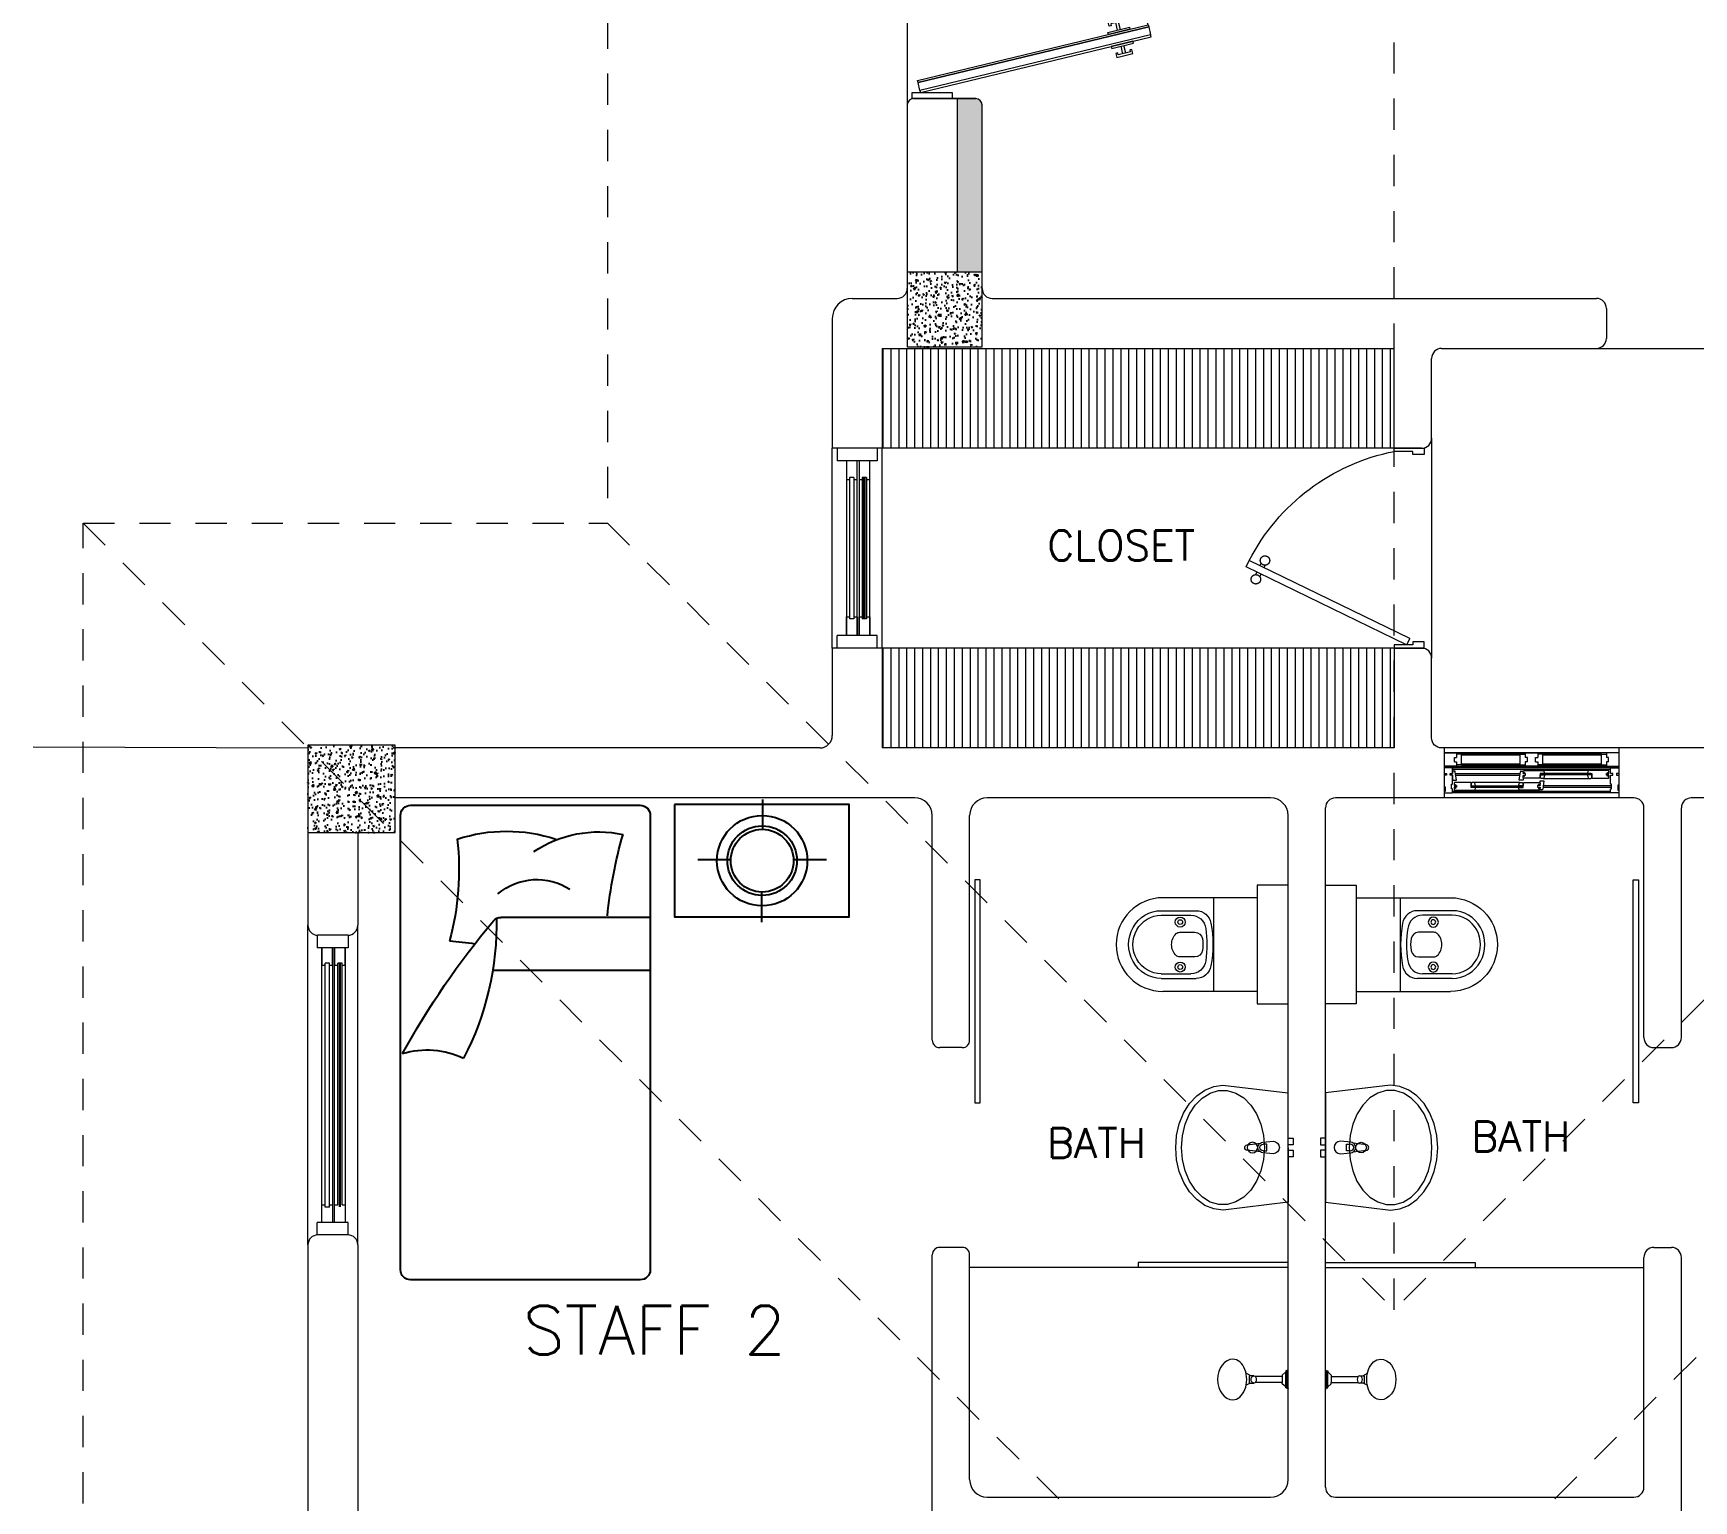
# Model space of a CAD drawing. Header units: metres. Extents: x -232 to 581, y 30 to 789.
# Drawn here: x 89.87 to 96.52, y 453.78 to 459.65 of the extents above; entities that cross this region are included whole.
import ezdxf

# ---------------------------------------------------------------- set-up
doc = ezdxf.new("R2010")
doc.units = ezdxf.units.M
doc.linetypes.add('CONTINU', pattern=[0])
doc.linetypes.add('HIDDEN2', pattern=[0.1875, 0.125, -0.0625])
for name, color, linetype, lineweight in [('A-DOOR', 35, 'Continuous', 5), ('A-WALL', 250, 'Continuous', 20), ('baños', 140, 'Continuous', 0), ('closets', 253, 'Continuous', 0), ('Columnas', 7, 'Continuous', 18), ('cristales', 131, 'Continuous', 0), ('piscina', 131, 'Continuous', 0), ('textos', 7, 'Continuous', 0)]:
    doc.layers.add(name, color=color, linetype=linetype, lineweight=lineweight)
doc.layers.add('HATCH', color=8, linetype='Continuous')
doc.layers.add('MOBILIARIOS', color=252, linetype='Continuous')
doc.layers.add('PISO', color=7, linetype='Continuous', lineweight=5, true_color=0xe6e6e6)
doc.layers.add('Techos 1', color=7, linetype='HIDDEN2', lineweight=9, true_color=0x42391a)
doc.layers.add('RELLENO SECCION', color=8, linetype='Continuous', lineweight=0, transparency=0.4)
doc.styles.get("Standard").update_dxf_attribs({"font": 'arial.ttf'})
pattern_1 = [(50, (109.59505, -7.243447), (0.058299094, -0.005100507), [0.006096, -0.067056]), (355, (109.59505, -7.24345), (-0.011277895, 0.06113819), [0.0048768, -0.053644987]), (100.451445, (109.59991, -7.24387), (0.0470212, 0.05603768), [0.005180803, -0.056988878]), (46.1842, (109.59505, -7.22719), (0.086745293, -0.013453545), [0.009144, -0.100584]), (96.63556, (109.60228, -7.22831), (0.075969323, 0.07917636), [0.00777121, -0.085483395]), (351.18415, (109.59505, -7.22719), (0.07596932, 0.07917636), [0.00731519, -0.080467114]), (21, (109.60318, -7.231255), (0.048516605, -0.032724863), [0.006096, -0.067056]), (326, (109.60318, -7.231255), (0.01977665, 0.05894015), [0.0048768, -0.0536448]), (71.451445, (109.607223, -7.23398), (0.068293254, 0.026215286), [0.005180803, -0.05698878]), (37.5, (109.595052, -7.243447), (0.000988353, 0.0270576124), [0, -0.05299456, 0, -0.0544576, 0, -0.053848]), (7.5, (109.595052, -7.243447), (0.021382292, 0.032057784), [0, -0.03104896, 0, -0.05177536, 0, -0.0205232]), (327.5, (109.576927, -7.243447), (0.0433889905, -0.001833198), [0, -0.02032, 0, -0.0633984, 0, -0.0841248]), (317.5, (109.5688, -7.243447), (0.047401338, 0.008136477), [0, -0.026416, 0, -0.04210304, 0, -0.0597408])]

# ---------------------------------------------------------------- blocks, each defined once
blk = doc.blocks.new('Fenton Bead')
at = {"color": 7}
blk.add_lwpolyline([(2.1, 12.5, -0.341999), (0.2, 11), (0, 10.7), (0, 1), (1, 0), (18, 0), (18, 0.5), (14.7, 12.9, 0.339454), (13.2, 14), (4.1, 14, 0.341999)], format="xyb", close=True, dxfattribs=at)
blk = doc.blocks.new('A$C6ca19f56')
at = {"layer": 'A-DOOR', "color": 7}
for p, q in [((0.7, 0.2), (0, 0.2)), ((0.0325, 0.12), (0, 0.12)), ((0, 0.12), (0, 0.097)), ((0.7, 0.12), (0, 0.12)), ((0, 0.097), (0.01, 0.097)), ((0.01, 0.091), (0, 0.091)), ((0, 0.091), (0, 0.0445)), ((0.01, 0.097), (0.01, 0.091)), ((0.024, 0.091), (0.024, 0.097)), ((0.024, 0.097), (0.034, 0.097)), ((0.034, 0.091), (0.024, 0.091)), ((0.034, 0.097), (0.0305, 0.097)), ((0.0305, 0.097), (0.0305, 0.091)), ((0.0305, 0.091), (0.034, 0.091)), ((0.034, 0.1185), (0.0325, 0.12)), ((0.034, 0.097), (0.034, 0.1185)), ((0.034, 0.1185), (0.034, 0.097)), ((0.0417, 0.1075), (0.034, 0.1075)), ((0.034, 0.0555), (0.034, 0.091)), ((0.034, 0.091), (0.034, 0.0715)), ((0.034, 0.0715), (0.049, 0.0715)), ((0.049, 0.0715), (0.0447, 0.1047)), ((0.301, 0.0715), (0.3053, 0.1047)), ((0.316, 0.0715), (0.301, 0.0715)), ((0.3083, 0.1075), (0.316, 0.1075)), ((0.316, 0.1075), (0.3175, 0.109)), ((0.316, 0.102), (0.316, 0.1075)), ((0.322, 0.102), (0.316, 0.102)), ((0.316, 0.097), (0.316, 0.0993)), ((0.316, 0.0993), (0.322, 0.0993)), ((0.326, 0.097), (0.316, 0.097)), ((0.316, 0.089), (0.316, 0.091)), ((0.316, 0.091), (0.326, 0.091)), ((0.322, 0.089), (0.316, 0.089)), ((0.316, 0.0805), (0.316, 0.0863)), ((0.316, 0.0863), (0.322, 0.0863)), ((0.3175, 0.079), (0.316, 0.0805)), ((0.316, 0.0805), (0.316, 0.0715)), ((0.3175, 0.109), (0.3981, 0.109)), ((0.3825, 0.079), (0.3175, 0.079)), ((0.322, 0.0993), (0.322, 0.102)), ((0.322, 0.0863), (0.322, 0.089)), ((0.326, 0.091), (0.326, 0.097)), ((0.384, 0.0805), (0.3825, 0.079)), ((0.4015, 0.098), (0.384, 0.098)), ((0.384, 0.098), (0.384, 0.0805)), ((0.384, 0.095), (0.389, 0.095)), ((0.384, 0.095), (0.389, 0.095)), ((0.384, 0.0595), (0.384, 0.0685)), ((0.384, 0.0685), (0.399, 0.0685)), ((0.389, 0.097), (0.395, 0.093)), ((0.389, 0.093), (0.395, 0.097)), ((0.399, 0.0685), (0.3947, 0.0353)), ((0.3972, 0.078), (0.5788, 0.078)), ((0.3981, 0.109), (0.4, 0.1075)), ((0.5779, 0.109), (0.3981, 0.109)), ((0.4, 0.1075), (0.402, 0.0995)), ((0.402, 0.0985), (0.4015, 0.098)), ((0.402, 0.0995), (0.402, 0.0985)), ((0.576, 0.1075), (0.574, 0.0995)), ((0.574, 0.0995), (0.574, 0.0985)), ((0.574, 0.0985), (0.5745, 0.098)), ((0.5745, 0.098), (0.592, 0.098)), ((0.5779, 0.109), (0.576, 0.1075)), ((0.6585, 0.109), (0.5779, 0.109)), ((0.587, 0.097), (0.581, 0.093)), ((0.587, 0.093), (0.581, 0.097)), ((0.592, 0.095), (0.587, 0.095)), ((0.592, 0.095), (0.587, 0.095)), ((0.592, 0.098), (0.592, 0.0805)), ((0.592, 0.0805), (0.5935, 0.079)), ((0.5935, 0.079), (0.6585, 0.079)), ((0.65, 0.091), (0.65, 0.097)), ((0.65, 0.097), (0.66, 0.097)), ((0.66, 0.091), (0.65, 0.091)), ((0.654, 0.0993), (0.654, 0.102)), ((0.654, 0.102), (0.66, 0.102)), ((0.66, 0.0993), (0.654, 0.0993)), ((0.654, 0.0863), (0.654, 0.089)), ((0.654, 0.089), (0.66, 0.089)), ((0.66, 0.0863), (0.654, 0.0863)), ((0.66, 0.1075), (0.6585, 0.109)), ((0.6585, 0.079), (0.66, 0.0805)), ((0.66, 0.102), (0.66, 0.1075)), ((0.66, 0.097), (0.66, 0.0993)), ((0.66, 0.089), (0.66, 0.091)), ((0.66, 0.0805), (0.66, 0.0863)), ((0.666, 0.1185), (0.6675, 0.12)), ((0.666, 0.097), (0.666, 0.1185)), ((0.676, 0.097), (0.666, 0.097)), ((0.666, 0.0555), (0.666, 0.091)), ((0.666, 0.091), (0.676, 0.091)), ((0.6675, 0.12), (0.7, 0.12)), ((0.676, 0.091), (0.676, 0.097)), ((0.7, 0.097), (0.69, 0.097)), ((0.69, 0.097), (0.69, 0.091)), ((0.69, 0.091), (0.7, 0.091)), ((0.7, 0.12), (0.7, 0.097)), ((0.7, 0.091), (0.7, 0.0505)), ((0, 0.0445), (0.004, 0.0445)), ((0.004, 0.0255), (0, 0.0255)), ((0, 0.0255), (0, 0.0215)), ((0, 0.0215), (0.0015, 0.02)), ((0.7, 0), (0, 0)), ((0.0015, 0.02), (0.0325, 0.02)), ((0.004, 0.0445), (0.004, 0.0255)), ((0.03, 0.0365), (0.03, 0.0555)), ((0.03, 0.0555), (0.034, 0.0555)), ((0.034, 0.0365), (0.03, 0.0365)), ((0.0325, 0.02), (0.034, 0.0215)), ((0.6675, 0.02), (0.0325, 0.02)), ((0.034, 0.0215), (0.034, 0.0365)), ((0.0415, 0.061), (0.04, 0.0595)), ((0.04, 0.0595), (0.04, 0.0537)), ((0.04, 0.0537), (0.046, 0.0537)), ((0.046, 0.051), (0.04, 0.051)), ((0.04, 0.051), (0.04, 0.049)), ((0.04, 0.049), (0.05, 0.049)), ((0.05, 0.043), (0.04, 0.043)), ((0.04, 0.043), (0.04, 0.0407)), ((0.04, 0.0407), (0.046, 0.0407)), ((0.046, 0.038), (0.04, 0.038)), ((0.04, 0.038), (0.04, 0.0325)), ((0.04, 0.0325), (0.0415, 0.031)), ((0.1065, 0.061), (0.0415, 0.061)), ((0.0415, 0.031), (0.1221, 0.031)), ((0.046, 0.0537), (0.046, 0.051)), ((0.046, 0.0407), (0.046, 0.038)), ((0.05, 0.049), (0.05, 0.043)), ((0.108, 0.0595), (0.1065, 0.061)), ((0.108, 0.042), (0.108, 0.0595)), ((0.108, 0.045), (0.113, 0.045)), ((0.108, 0.045), (0.113, 0.045)), ((0.1255, 0.042), (0.108, 0.042)), ((0.113, 0.043), (0.119, 0.047)), ((0.113, 0.047), (0.119, 0.043)), ((0.3028, 0.062), (0.1212, 0.062)), ((0.1221, 0.031), (0.124, 0.0325)), ((0.1221, 0.031), (0.3019, 0.031)), ((0.124, 0.0325), (0.126, 0.0405)), ((0.126, 0.0415), (0.1255, 0.042)), ((0.126, 0.0405), (0.126, 0.0415)), ((0.298, 0.0415), (0.2985, 0.042)), ((0.298, 0.0405), (0.298, 0.0415)), ((0.3, 0.0325), (0.298, 0.0405)), ((0.2985, 0.042), (0.316, 0.042)), ((0.3019, 0.031), (0.3, 0.0325)), ((0.3825, 0.031), (0.3019, 0.031)), ((0.311, 0.043), (0.305, 0.047)), ((0.311, 0.047), (0.305, 0.043)), ((0.316, 0.045), (0.311, 0.045)), ((0.316, 0.045), (0.311, 0.045)), ((0.316, 0.0595), (0.3175, 0.061)), ((0.316, 0.042), (0.316, 0.0595)), ((0.3175, 0.061), (0.3825, 0.061)), ((0.384, 0.049), (0.374, 0.049)), ((0.374, 0.049), (0.374, 0.043)), ((0.374, 0.043), (0.384, 0.043)), ((0.384, 0.0537), (0.378, 0.0537)), ((0.378, 0.0537), (0.378, 0.051)), ((0.378, 0.051), (0.384, 0.051)), ((0.384, 0.0407), (0.378, 0.0407)), ((0.378, 0.0407), (0.378, 0.038)), ((0.378, 0.038), (0.384, 0.038)), ((0.3825, 0.061), (0.384, 0.0595)), ((0.384, 0.0325), (0.3825, 0.031)), ((0.384, 0.0595), (0.384, 0.0537)), ((0.384, 0.051), (0.384, 0.049)), ((0.384, 0.043), (0.384, 0.0407)), ((0.384, 0.038), (0.384, 0.0325)), ((0.3917, 0.0325), (0.384, 0.0325)), ((0.67, 0.0555), (0.666, 0.0555)), ((0.666, 0.0215), (0.666, 0.0365)), ((0.666, 0.0365), (0.67, 0.0365)), ((0.6675, 0.02), (0.666, 0.0215)), ((0.6985, 0.02), (0.6675, 0.02)), ((0.67, 0.0365), (0.67, 0.0555)), ((0.7, 0.0505), (0.696, 0.0505)), ((0.696, 0.0505), (0.696, 0.0315)), ((0.696, 0.0315), (0.7, 0.0315)), ((0.7, 0.0215), (0.6985, 0.02)), ((0.7, 0.0315), (0.7, 0.0215))]:
    blk.add_line(p, q, dxfattribs=at)
at = {"layer": 'A-DOOR', "extrusion": (0, 0, -1)}
for p, q in [((0.7, 0.18), (0, 0.18)), ((0.0413, 0.1622), (0.05, 0.1622)), ((0.0413, 0.1448), (0.0413, 0.1622)), ((0.0413, 0.1448), (0.05, 0.1448)), ((0.3337, 0.1622), (0.325, 0.1622)), ((0.3337, 0.1448), (0.325, 0.1448)), ((0.3337, 0.1448), (0.3337, 0.1622)), ((0.3663, 0.1622), (0.375, 0.1622)), ((0.3663, 0.1448), (0.3663, 0.1622)), ((0.3663, 0.1448), (0.375, 0.1448)), ((0.6587, 0.1622), (0.65, 0.1622)), ((0.6587, 0.1448), (0.65, 0.1448)), ((0.6587, 0.1448), (0.6587, 0.1622)), ((0, 0.127), (0.7, 0.127))]:
    blk.add_line(p, q, dxfattribs=at)
at = {"layer": 'A-DOOR'}
for p, q in [((0.07, 0.175), (0.05, 0.175)), ((0.07, 0.132), (0.07, 0.175)), ((0.305, 0.1711), (0.07, 0.1711)), ((0.07, 0.1359), (0.07, 0.1711)), ((0.07, 0.1359), (0.305, 0.1359)), ((0.305, 0.132), (0.305, 0.175)), ((0.305, 0.175), (0.325, 0.175)), ((0.305, 0.1359), (0.305, 0.1711)), ((0.395, 0.175), (0.375, 0.175)), ((0.395, 0.132), (0.395, 0.175)), ((0.63, 0.1711), (0.395, 0.1711)), ((0.395, 0.1359), (0.395, 0.1711)), ((0.395, 0.1359), (0.63, 0.1359)), ((0.63, 0.132), (0.63, 0.175)), ((0.63, 0.175), (0.65, 0.175)), ((0.63, 0.1359), (0.63, 0.1711)), ((0.07, 0.132), (0.05, 0.132)), ((0.305, 0.132), (0.325, 0.132)), ((0.395, 0.132), (0.375, 0.132)), ((0.63, 0.132), (0.65, 0.132))]:
    blk.add_line(p, q, dxfattribs=at)
at = {"layer": 'A-DOOR', "color": 9, "true_color": 0xc7c8ca}
for p, q in [((0.325, 0.175), (0.07, 0.175)), ((0.63, 0.175), (0.375, 0.175)), ((0.07, 0.132), (0.325, 0.132)), ((0.375, 0.132), (0.63, 0.132))]:
    blk.add_line(p, q, dxfattribs=at)
at = {"layer": 'A-DOOR', "color": 8}
for p, q in [((0.666, 0.114), (0.034, 0.114)), ((0.0457, 0.097), (0.3043, 0.097)), ((0.0465, 0.091), (0.3035, 0.091)), ((0.666, 0.026), (0.034, 0.026)), ((0.3957, 0.043), (0.67, 0.043)), ((0.3965, 0.049), (0.67, 0.049))]:
    blk.add_line(p, q, dxfattribs=at)
at = {"layer": 'A-DOOR', "extrusion": (0, 0, -1)}
for points in [[(0, 0.18), (-0.05, 0.18), (-0.05, 0.1622)], [(-0.05, 0.1448), (-0.05, 0.127), (0, 0.127)], [(-0.325, 0.18), (-0.375, 0.18), (-0.375, 0.1622)], [(-0.375, 0.18), (-0.325, 0.18), (-0.325, 0.1622)], [(-0.375, 0.1448), (-0.375, 0.127), (-0.325, 0.127)], [(-0.325, 0.1448), (-0.325, 0.127), (-0.375, 0.127)], [(-0.7, 0.18), (-0.65, 0.18), (-0.65, 0.1622)], [(-0.65, 0.1448), (-0.65, 0.127), (-0.7, 0.127)]]:
    blk.add_lwpolyline(points, dxfattribs=at)
at = {"layer": 'A-DOOR', "color": 7}
for points in [[(0.384, 0.095), (0.389, 0.095), (0.389, 0.095), (0.384, 0.095)], [(0.587, 0.093), (0.389, 0.093), (0.389, 0.097), (0.587, 0.097)], [(0.587, 0.097), (0.389, 0.097), (0.389, 0.093), (0.587, 0.093)], [(0.389, 0.097), (0.395, 0.097), (0.395, 0.093), (0.389, 0.093)], [(0.4015, 0.098), (0.3895, 0.098), (0.3895, 0.097), (0.4015, 0.097)], [(0.4015, 0.093), (0.3895, 0.093), (0.3895, 0.092), (0.4015, 0.092)], [(0.395, 0.097), (0.4, 0.097), (0.4, 0.093), (0.395, 0.093)], [(0.5745, 0.098), (0.5865, 0.098), (0.5865, 0.097), (0.5745, 0.097)], [(0.5745, 0.093), (0.5865, 0.093), (0.5865, 0.092), (0.5745, 0.092)], [(0.581, 0.097), (0.576, 0.097), (0.576, 0.093), (0.581, 0.093)], [(0.587, 0.097), (0.581, 0.097), (0.581, 0.093), (0.587, 0.093)], [(0.592, 0.095), (0.587, 0.095), (0.587, 0.095), (0.592, 0.095)], [(0.108, 0.045), (0.113, 0.045), (0.113, 0.045), (0.108, 0.045)], [(0.113, 0.043), (0.119, 0.043), (0.119, 0.047), (0.113, 0.047)], [(0.113, 0.047), (0.311, 0.047), (0.311, 0.043), (0.113, 0.043)], [(0.113, 0.043), (0.311, 0.043), (0.311, 0.047), (0.113, 0.047)], [(0.1255, 0.047), (0.1135, 0.047), (0.1135, 0.048), (0.1255, 0.048)], [(0.1255, 0.042), (0.1135, 0.042), (0.1135, 0.043), (0.1255, 0.043)], [(0.119, 0.043), (0.124, 0.043), (0.124, 0.047), (0.119, 0.047)], [(0.2985, 0.047), (0.3105, 0.047), (0.3105, 0.048), (0.2985, 0.048)], [(0.2985, 0.042), (0.3105, 0.042), (0.3105, 0.043), (0.2985, 0.043)], [(0.305, 0.043), (0.3, 0.043), (0.3, 0.047), (0.305, 0.047)], [(0.311, 0.043), (0.305, 0.043), (0.305, 0.047), (0.311, 0.047)], [(0.316, 0.045), (0.311, 0.045), (0.311, 0.045), (0.316, 0.045)]]:
    blk.add_lwpolyline(points, close=True, dxfattribs=at)
for centre, start, end in [((0.0417, 0.1045), 4.28912, 90.00148), ((0.3083, 0.1045), 89.99852, 175.71088), ((0.3917, 0.0355), 269.99852, 355.71088)]:
    blk.add_arc(centre, 0.003, start, end, dxfattribs=at)
at = {"layer": 'cristales', "const_width": 0.004}
for points in [[(0.576, 0.095), (0.4, 0.095)], [(0.124, 0.045), (0.3, 0.045)]]:
    blk.add_lwpolyline(points, dxfattribs=at)
at = {"layer": 'A-DOOR', "color": 7, "yscale": 0.001000000023175567, "zscale": 0.001000000023175567, "rotation": 180}
for p, xscale in [((0.384, 0.092), -0.001000000023175567), ((0.592, 0.092), 0.001000000023175567)]:
    blk.add_blockref('Fenton Bead', p, dxfattribs=dict(at, xscale=xscale))
at = {"layer": 'A-DOOR', "color": 7, "yscale": 0.001000000023175567, "zscale": 0.001000000023175567}
for p, xscale in [((0.108, 0.048), 0.001000000023175567), ((0.316, 0.048), -0.001000000023175567)]:
    blk.add_blockref('Fenton Bead', p, dxfattribs=dict(at, xscale=xscale))
blk = doc.blocks.new('A$C95be60c7')
at = {"layer": 'A-DOOR'}
for p, q in [((0.4752, 0.7426), (0.4497, 0.7302)), ((0.7875, 0.1), (0.4752, 0.7426)), ((0.762, 0.0876), (0.4497, 0.7302)), ((0.4703, 0.6879), (0.4601, 0.6829)), ((0.4785, 0.671), (0.4683, 0.666)), ((0.4958, 0.7003), (0.506, 0.7052)), ((0.504, 0.6833), (0.5143, 0.6883)), ((0.762, 0.0876), (0.7875, 0.1))]:
    blk.add_line(p, q, dxfattribs=at)
for points in [[(0, 0.03), (0.025, 0.03), (0.025, 0.075), (0.0125, 0.075), (0.0125, 0.15), (0, 0.15), (0, 0.03)], [(0.8, 0.03), (0.775, 0.03), (0.775, 0.075), (0.7875, 0.075), (0.7875, 0.15), (0.8, 0.15), (0.8, 0.03)]]:
    blk.add_lwpolyline(points, dxfattribs=at)
blk.add_arc((0.8309, -0.0119), 0.8343, 117.18736, 168.8099, dxfattribs=at)
for points in [[(0.4307, 0.6673), (0.4307, 0.6724), (0.4358, 0.6811), (0.4445, 0.6861), (0.4546, 0.6861), (0.4633, 0.6811), (0.4684, 0.6724), (0.4683, 0.6623), (0.4633, 0.6535), (0.4546, 0.6485), (0.4445, 0.6485), (0.4357, 0.6536), (0.4307, 0.6623), (0.4307, 0.6673)], [(0.506, 0.7039), (0.506, 0.709), (0.511, 0.7177), (0.5198, 0.7227), (0.5298, 0.7227), (0.5386, 0.7177), (0.5436, 0.7089), (0.5436, 0.6989), (0.5386, 0.6901), (0.5298, 0.6851), (0.5197, 0.6851), (0.511, 0.6901), (0.506, 0.6989), (0.506, 0.7039)]]:
    blk.add_open_spline(points, degree=2, dxfattribs=at)
blk = doc.blocks.new('A$C3415d36c')
at = {"layer": 'A-DOOR'}
for p, q in [((0.8537, 1.8203), (0.8464, 1.7901)), ((0.8652, 1.8175), (0.858, 1.7874)), ((0.8237, 1.6957), (0.831, 1.7258)), ((0.8353, 1.6929), (0.8425, 1.7231)), ((0.8237, 0.3043), (0.831, 0.2742)), ((0.8353, 0.3071), (0.8425, 0.2769)), ((0.8537, 0.1797), (0.8464, 0.2099)), ((0.8652, 0.1825), (0.858, 0.2126))]:
    blk.add_line(p, q, dxfattribs=at)
for points in [[(0.17, 1.975), (0.17, 2), (0.01, 2), (0.01, 1.975)], [(0.9569, 1.7125), (0.0333, 1.9348), (0.0313, 1.9268), (0.955, 1.7045)], [(0.9646, 1.7447), (0.041, 1.967), (0.0333, 1.9348), (0.9569, 1.7125)], [(0.9646, 1.7447), (0.041, 1.967), (0.0429, 1.975), (0.9666, 1.7527)], [(0.8332, 1.8167), (0.8251, 1.8187), (0.829, 1.8347), (0.8938, 1.8191), (0.89, 1.803), (0.8818, 1.805), (0.8838, 1.813), (0.8352, 1.8247)], [(0.8071, 1.7082), (0.799, 1.7101), (0.7951, 1.6941), (0.86, 1.6785), (0.8638, 1.6945), (0.8557, 1.6965), (0.8538, 1.6885), (0.8052, 1.7001)], [(0.9569, 0.2875), (0.0333, 0.0652), (0.0313, 0.0732), (0.955, 0.2955)], [(0.9646, 0.2553), (0.041, 0.033), (0.0333, 0.0652), (0.9569, 0.2875)], [(0.8071, 0.2918), (0.799, 0.2899), (0.7951, 0.3059), (0.86, 0.3215), (0.8638, 0.3055), (0.8557, 0.3035), (0.8538, 0.3115), (0.8052, 0.2999)], [(0.9646, 0.2553), (0.041, 0.033), (0.0429, 0.025), (0.9666, 0.2473)], [(0.8332, 0.1833), (0.8251, 0.1813), (0.829, 0.1653), (0.8938, 0.1809), (0.89, 0.197), (0.8818, 0.195), (0.8838, 0.187), (0.8352, 0.1753)], [(0.17, 0.025), (0.17, 0), (0.01, 0), (0.01, 0.025)]]:
    blk.add_lwpolyline(points, close=True, dxfattribs=at)
for points in [[(0.8955, 1.7783), (0.8935, 1.7703), (0.807, 1.7911), (0.809, 1.7992), (0.8955, 1.7783)], [(0.88, 1.714), (0.8819, 1.7221), (0.7954, 1.7429), (0.7935, 1.7348), (0.88, 1.714)], [(0.88, 0.286), (0.8819, 0.2779), (0.7954, 0.2571), (0.7935, 0.2652), (0.88, 0.286)], [(0.8955, 0.2217), (0.8935, 0.2297), (0.807, 0.2089), (0.809, 0.2008), (0.8955, 0.2217)]]:
    blk.add_lwpolyline(points, dxfattribs=at)
at = {"layer": 'A-DOOR', "linetype": 'HIDDEN2'}
for centre, start, end in [((-0.0044, 2.0014), 274.31685, 342.80201), ((-0.0044, -0.0014), 17.19799, 85.68315)]:
    blk.add_arc(centre, 1.0043, start, end, dxfattribs=at)
blk = doc.blocks.new('A$C013342c3')
at = {"layer": 'baños', "linetype": 'Continuous'}
for p, q in [((0.1327, 0.0959, -0.0887), (0.1145, 0.106, -0.1376)), ((0.1305, 0.0667, -0.0849), (0.1145, 0.0578, -0.1376)), ((0.1447, 0.0959, -0.0497), (0.127, 0.0959, -0.0497)), ((0.127, 0.0959, -0.0497), (0.127, 0.0667, -0.0497)), ((0.127, 0.0667, -0.0497), (0.1446, 0.0667, -0.0497)), ((0.2591, 0.0932, -0.0114), (0.1506, 0.0931, -0.0549)), ((0.2591, 0.0693, -0.0114), (0.1506, 0.0694, -0.0549)), ((0.2592, 0.0984, -1.0732), (0.2591, 0.0932, -0.0114)), ((0.2591, 0.0932, -0.0114), (0.2591, 0.0693, -0.0113)), ((0.2592, 0.0642, -1.0732), (0.2591, 0.0693, -0.0114)), ((0.2731, 0.1112), (0.2592, 0.0984, -1.0732)), ((0.2775, 0.1152), (0.2731, 0.1152)), ((0.2731, 0.1152), (0.2731, 0.1112)), ((0.2731, 0.0513), (0.2731, 0.1112)), ((0.2821, 0.1176), (0.2775, 0.1176)), ((0.2775, 0.1176), (0.2775, 0.1152)), ((0.2775, 0.1152), (0.2775, 0.0473)), ((0.2821, 0.1163), (0.2821, 0.1176)), ((0.2821, 0.0462), (0.2821, 0.1163)), ((0.2731, 0.0513), (0.2592, 0.0642, -1.0732)), ((0.2731, 0.0473), (0.2731, 0.0513)), ((0.2775, 0.0473), (0.2731, 0.0473)), ((0.2775, 0.0449), (0.2775, 0.0473)), ((0.2821, 0.0449), (0.2775, 0.0449)), ((0.2821, 0.0462), (0.2821, 0.0449))]:
    blk.add_line(p, q, dxfattribs=at)
for ratio, start_param, end_param in [(0.757088, 3.141593, 6.283185), (0.681889, 0, 3.141593)]:
    blk.add_ellipse((0.0615, 0.0812, -0.1376), major_axis=(-0.0002, -0.0812), ratio=ratio, start_param=start_param, end_param=end_param, dxfattribs=at)
blk.add_ellipse((0.1447, 0.0813, -0.0497), major_axis=(0, -0.0146), ratio=0.718224, dxfattribs=at)
blk = doc.blocks.new('A$Cbbaa2d29')
at = {"layer": 'baños'}
for p, q in [((0.0499, 0.1234), (0.0499, 0.5009)), ((0.1017, 0.5075), (0.1017, 0.3676)), ((0.1199, 0.5075), (0.1199, 0.3887)), ((0.3549, 0.5075), (0.3549, 0.3887)), ((0.373, 0.5075), (0.373, 0.3676)), ((0.4249, 0.1234), (0.4249, 0.5009)), ((0.1881, 0.3727), (0.1881, 0.434)), ((0.2866, 0.434), (0.2866, 0.3727)), ((0.4249, 0.2984), (0.0499, 0.2984))]:
    blk.add_line(p, q, dxfattribs=at)
blk.add_lwpolyline([(0, 0.1234), (0, 0), (0.4747, 0), (0.4747, 0.1234)], close=True, dxfattribs=at)
for centre, radius in [((0.1474, 0.4318), 0.0201), ((0.1474, 0.4318), 0.00947), ((0.3274, 0.4318), 0.0201), ((0.3274, 0.4318), 0.00947)]:
    blk.add_circle(centre, radius, dxfattribs=at)
blk.add_arc((0.2374, 0.5009), 0.1875, 0, 180, dxfattribs=at)
at = {"layer": 'baños', "extrusion": (0, 0, -1)}
for centre, major_axis, ratio, start_param, end_param in [((0.2374, 0.5075), (-0.1356, 0), 0.964958, 0, 3.141593), ((0.2374, 0.5075), (-0.1175, 0), 0.964958, 0, 3.141593), ((0.2374, 0.407), (0.0601, 0), 0.98668, 3.898776, 5.526002), ((0.2084, 0.434), (-0.0203, 0), 0.98668, 0, 0.757183), ((0.2663, 0.434), (0.0203, 0), 0.98668, -0.757183, 0), ((0.1639, 0.3676), (0.0622, 0), 0.964958, 1.761771, 3.141593), ((0.182, 0.3887), (0.0622, 0), 0.964958, 1.721071, 3.141593), ((0.2185, 0.3727), (0.0304, 0), 0.98668, 1.75053, 3.141593), ((0.2374, 0.4749), (0.1357, 0), 0.98668, 1.391062, 1.75053), ((0.2562, 0.3727), (0.0304, 0), 0.98668, 0, 1.391062), ((0.2927, 0.3887), (-0.0622, 0), 0.964958, 3.141593, 4.562115), ((0.3108, 0.3676), (0.0622, 0), 0.964958, 0, 1.379822), ((0.2374, 0.7342), (0.4491, 0), 0.964958, 1.379822, 1.761771), ((0.2374, 0.7413), (-0.4317, 0), 0.964958, 4.562115, 4.862663)]:
    blk.add_ellipse(centre, major_axis=major_axis, ratio=ratio, start_param=start_param, end_param=end_param, dxfattribs=at)
blk = doc.blocks.new('Basin 22')
at = {"layer": 'baños'}
for p, q in [((-218.5, 0), (-250.6, -260.4)), ((218.5, 0), (-218.5, 0)), ((-10.5, 20), (-37.5, 20)), ((-37.5, 20), (-37.5, 0)), ((-37.5, 0), (-10.5, 0)), ((-10.5, 0), (-10.5, 20)), ((37.5, 20), (10.5, 20)), ((10.5, 20), (10.5, 0)), ((10.5, 0), (37.5, 0)), ((37.5, 0), (37.5, 20)), ((250, -260.4), (218.5, 0)), ((-218.4, -0.4), (-218.5, -0.4)), ((-218.4, -0.4), (-218.5, -0.4)), ((-25, -59.4), (-21, -101.4)), ((21, -101.4), (25, -59.4)), ((218.5, -0.4), (218.4, -0.4)), ((218.5, -0.4), (218.4, -0.4)), ((-134.7, -126.2), (-170.3, -149.4)), ((-93.2, -108.9), (-134.7, -126.2)), ((-47.6, -98.2), (-93.2, -108.9)), ((0, -94.6), (-47.6, -98.2)), ((-17.7, -110.9), (-11.1, -163.8)), ((-13.6, -99.2), (-13.6, -84.3)), ((-13.6, -84.3), (13.6, -84.3)), ((47.6, -98.2), (0, -94.6)), ((11.1, -163.8), (17.7, -110.9)), ((13.6, -84.3), (13.6, -99.2)), ((93.2, -108.9), (47.6, -98.2)), ((134.7, -126.2), (93.2, -108.9)), ((170.3, -149.4), (134.7, -126.2)), ((-198.5, -177.5), (-218, -209.2)), ((-170.3, -149.4), (-198.5, -177.5)), ((198.5, -177.5), (170.3, -149.4)), ((218, -209.2), (198.5, -177.5)), ((-250.6, -260.4), (-245.8, -297.4)), ((-218, -209.2), (-227.9, -243.1)), ((-227.9, -243.1), (-227.9, -277.8)), ((227.9, -243.1), (218, -209.2)), ((227.9, -277.8), (227.9, -243.1)), ((244.6, -297.4), (249.4, -260.4)), ((-245.8, -297.4), (-231.6, -333)), ((-227.9, -277.8), (-218, -311.7)), ((-218, -311.7), (-198.5, -343.4)), ((198.5, -343.4), (218, -311.7)), ((218, -311.7), (227.9, -277.8)), ((230.4, -333), (244.6, -297.4)), ((-231.6, -333), (-208.5, -365.7)), ((-208.5, -365.7), (-177.4, -394.5)), ((-198.5, -343.4), (-170.3, -371.4)), ((-177.4, -394.5), (-139.5, -418.1)), ((-170.3, -371.4), (-134.7, -394.6)), ((-134.7, -394.6), (-93.2, -412)), ((93.2, -412), (134.7, -394.6)), ((134.7, -394.6), (170.3, -371.4)), ((138.3, -418.1), (176.2, -394.5)), ((170.3, -371.4), (198.5, -343.4)), ((176.2, -394.5), (207.3, -365.7)), ((207.3, -365.7), (230.4, -333)), ((-139.5, -418.1), (-96.3, -435.6)), ((-96.3, -435.6), (-49.4, -446.4)), ((-93.2, -412), (-47.6, -422.7)), ((-49.4, -446.4), (-0.6, -450)), ((-47.6, -422.7), (0, -426.3)), ((-0.6, -450), (48.2, -446.4)), ((0, -426.3), (47.6, -422.7)), ((47.6, -422.7), (93.2, -412)), ((48.2, -446.4), (95.1, -435.6)), ((95.1, -435.6), (138.3, -418.1))]:
    blk.add_line(p, q, dxfattribs=at)
blk.add_circle((0, -142.6), 21, dxfattribs=at)
for centre, radius, start, end in [((0, -59.4), 25, 0, 180), ((0, -99.5), 21.1, 185.16961, 212.77103), ((0, -99.5), 21.1, 212.77103, 327.22897), ((0, -99.2), 13.6, 180, 0), ((0, -99.5), 21.1, 327.22897, 354.83039), ((0, -162.4), 11.2, 187.13892, 352.86108)]:
    blk.add_arc(centre, radius, start, end, dxfattribs=at)
blk = doc.blocks.new('SBED BL22')
at = {"layer": 'MOBILIARIOS'}
for p, q in [((0.0024, -0.4088), (0.5977, -0.4088)), ((0.0024, -0.622), (0.6287, -0.622))]:
    blk.add_line(p, q, dxfattribs=at)
blk.add_lwpolyline([(1, -1.82), (1, 0, 0.414214), (0.96, 0.04), (0.04, 0.04, 0.414214), (0, 0), (0, -1.82, 0.414214), (0.04, -1.86), (0.96, -1.86, 0.414214)], format="xyb", close=True, dxfattribs=at)
for centre, radius, start, end in [((0.206, -0.5325), 0.4662, 56.11499, 102.01884), ((0.5755, -0.6929), 0.6292, 71.72793, 108.27207), ((-1.5957, -0.5731), 1.7755, 5.51124, 16.23934), ((1.8554, -0.2171), 1.0894, 173.5834, 195.20556), ((0.4533, -0.4985), 0.2414, 49.53815, 122.99188), ((0.5977, -0.4488), 0.04, 40.11704, 90), ((1.7867, -0.4334), 1.1707, 178.79663, 207.44699), ((-1.8433, -2.5056), 3.232, 28.68535, 40.11704), ((1.0264, -3.0153), 2.5222, 95.0578, 97.38857), ((0.8936, -1.272), 0.3327, 72.79903, 116.00684)]:
    blk.add_arc(centre, radius, start, end, dxfattribs=at)
blk = doc.blocks.new('20.03.2026 LN 09 PRIMER NIVEL ARQ')
at = {"layer": 'closets', "transparency": 33554687}
h = blk.add_hatch(dxfattribs=at)
h.set_pattern_fill('LINE', color=1, scale=0.01, angle=90)
h.set_pattern_definition([(90, (-118.43962, 130.966062), (-0.03175, 2e-18), [])])
h.paths.add_polyline_path([(-10.536, -54.4932), (-8.4865, -54.4932), (-8.4865, -54.8932), (-10.536, -54.8932)])
h = blk.add_hatch(dxfattribs=at)
h.set_pattern_fill('LINE', color=1, scale=0.01, angle=90)
h.set_pattern_definition([(90, (-118.43962, 129.7661), (-0.03175, 2e-18), [])])
h.paths.add_polyline_path([(-10.5365, -55.6932), (-8.486, -55.6932), (-8.486, -56.0932), (-10.5365, -56.0932)])
at = {"layer": 'HATCH'}
h = blk.add_hatch(dxfattribs=at)
h.set_pattern_fill('AR-CONC', color=1, scale=0.00032)
h.set_pattern_definition(pattern_1)
h.paths.add_polyline_path([(-10.436, -54.4877), (-10.136, -54.4877), (-10.136, -54.1877), (-10.436, -54.1877)])
h = blk.add_hatch(dxfattribs=at)
h.set_pattern_fill('AR-CONC', color=1, scale=0.00032)
h.set_pattern_definition(pattern_1)
h.paths.add_polyline_path([(-12.8367, -56.4322), (-12.4867, -56.4322), (-12.4867, -56.0822), (-12.8367, -56.0822)])
at = {"layer": 'RELLENO SECCION'}
h = blk.add_hatch(color=1, dxfattribs=at)
h.dxf.hatch_style = 1
edge = h.paths.add_edge_path()
edge.add_line((-10.136, -54.1877), (-10.236, -54.1877))
edge.add_line((-10.236, -54.1877), (-10.236, -53.4932))
edge.add_line((-10.236, -53.4932), (-10.161, -53.4932))
edge.add_arc((-10.161, -53.5182), 0.025, 0, 90, ccw=False)
edge.add_line((-10.136, -53.5182), (-10.136, -54.1587))
edge.add_line((-10.136, -54.1587), (-10.136, -54.1831))
edge.add_line((-10.136, -54.1831), (-10.136, -54.1877))
at = {"layer": 'A-DOOR', "color": 1}
for p, q in [((-10.736, -55.6932), (-10.736, -54.8932)), ((-10.716, -54.8932), (-10.716, -54.9432)), ((-10.556, -54.8932), (-10.556, -54.9432)), ((-10.536, -55.6932), (-10.536, -54.8932)), ((-10.556, -54.9432), (-10.716, -54.9432)), ((-10.6796, -54.9432), (-10.6796, -55.6432)), ((-10.6366, -55.6432), (-10.6366, -54.9432)), ((-10.629, -54.9432), (-10.629, -55.6432)), ((-10.586, -55.6432), (-10.586, -54.9432)), ((-10.6668, -55.01), (-10.6668, -55.5764)), ((-10.6494, -55.01), (-10.6668, -55.01)), ((-10.6494, -55.01), (-10.6494, -55.5764)), ((-10.6162, -55.01), (-10.6162, -55.5764)), ((-10.5988, -55.01), (-10.6162, -55.01)), ((-10.5988, -55.01), (-10.5988, -55.5764)), ((-10.6494, -55.5764), (-10.6668, -55.5764)), ((-10.5988, -55.5764), (-10.6162, -55.5764)), ((-10.556, -55.6432), (-10.716, -55.6432)), ((-10.716, -55.6932), (-10.716, -55.6432)), ((-10.556, -55.6932), (-10.556, -55.6432)), ((-12.7985, -56.8432), (-12.7985, -56.8932)), ((-12.6745, -56.8432), (-12.6745, -56.8932)), ((-12.6745, -56.8932), (-12.7985, -56.8932)), ((-12.7801, -57.9932), (-12.7801, -56.8932)), ((-12.7371, -56.8932), (-12.7371, -57.9932)), ((-12.7295, -57.9932), (-12.7295, -56.8932)), ((-12.6865, -56.8932), (-12.6865, -57.9932)), ((-12.7673, -57.9319), (-12.7673, -56.9545)), ((-12.7499, -56.9545), (-12.7673, -56.9545)), ((-12.7499, -57.9319), (-12.7499, -56.9545)), ((-12.7167, -57.9232), (-12.7167, -56.9545)), ((-12.6993, -56.9545), (-12.7167, -56.9545)), ((-12.6993, -57.9232), (-12.6993, -56.9545)), ((-12.7499, -57.9319), (-12.7673, -57.9319)), ((-12.6745, -57.9932), (-12.7985, -57.9932)), ((-12.7985, -58.0432), (-12.7985, -57.9932)), ((-12.6745, -58.0432), (-12.6745, -57.9932))]:
    blk.add_line(p, q, dxfattribs=at)
for points in [[(-10.6494, -55.0184), (-10.6366, -55.0184), (-10.6366, -54.9432), (-10.6796, -54.9432), (-10.6796, -55.0184), (-10.6668, -55.0184)], [(-10.5988, -55.0184), (-10.586, -55.0184), (-10.586, -54.9432), (-10.629, -54.9432), (-10.629, -55.0184), (-10.6162, -55.0184)], [(-10.6494, -55.5677), (-10.6366, -55.5677), (-10.6366, -55.6432), (-10.6796, -55.6432), (-10.6796, -55.5677), (-10.6668, -55.5677)], [(-10.5988, -55.5677), (-10.586, -55.5677), (-10.586, -55.6432), (-10.629, -55.6432), (-10.629, -55.5677), (-10.6162, -55.5677)], [(-12.7499, -56.9632), (-12.7371, -56.9632), (-12.7371, -56.8932), (-12.7801, -56.8932), (-12.7801, -56.9632), (-12.7673, -56.9632)], [(-12.6993, -56.9632), (-12.6865, -56.9632), (-12.6865, -56.8932), (-12.7295, -56.8932), (-12.7295, -56.9632), (-12.7167, -56.9632)], [(-12.7499, -57.9232), (-12.7371, -57.9232), (-12.7371, -57.9932), (-12.7801, -57.9932), (-12.7801, -57.9232), (-12.7673, -57.9232)], [(-12.6993, -57.9232), (-12.6865, -57.9232), (-12.6865, -57.9932), (-12.7295, -57.9932), (-12.7295, -57.9232), (-12.7167, -57.9232)]]:
    blk.add_lwpolyline(points, dxfattribs=at)
for points in [[(-10.1435, -56.6217), (-10.1652, -56.6217), (-10.1652, -57.5137), (-10.1435, -57.5137)], [(-7.5294, -56.6217), (-7.5077, -56.6217), (-7.5077, -57.5137), (-7.5294, -57.5137)]]:
    blk.add_lwpolyline(points, close=True, dxfattribs=at)
at = {"layer": 'A-WALL', "color": 1}
for p, q in [((-10.436, -53.5182), (-10.436, -54.2532)), ((-10.411, -53.4932), (-10.161, -53.4932)), ((-10.236, -53.4932), (-10.236, -54.1877)), ((-10.136, -54.1987), (-10.136, -53.5182)), ((-10.656, -54.2932), (-10.476, -54.2932)), ((-10.096, -54.2932), (-7.676, -54.2932)), ((-10.736, -54.3732), (-10.736, -54.8932)), ((-7.636, -54.3332), (-7.636, -54.4532)), ((-10.536, -54.4932), (-8.486, -54.4932)), ((-10.536, -54.4932), (-10.536, -54.8932)), ((-8.486, -54.8932), (-8.486, -54.4932)), ((-8.296, -54.4932), (-7.676, -54.4932)), ((-8.336, -54.8532), (-8.336, -54.5332)), ((-10.536, -54.8932), (-10.736, -54.8932)), ((-8.376, -54.8932), (-8.486, -54.8932)), ((-10.736, -55.6932), (-10.736, -56.0432)), ((-10.536, -55.6932), (-10.736, -55.6932)), ((-10.536, -55.6932), (-10.536, -56.0932)), ((-10.786, -56.0932), (-12.4867, -56.0932)), ((-8.286, -56.0932), (-8.286, -56.2932)), ((-7.586, -56.0932), (-7.586, -56.2932)), ((-10.406, -56.2932), (-12.4867, -56.2932)), ((-8.981, -56.2932), (-10.116, -56.2932)), ((-8.286, -56.2932), (-8.721, -56.2932)), ((-7.526, -56.2932), (-7.586, -56.2932)), ((-7.086, -56.2932), (-7.296, -56.2932)), ((-10.336, -57.2632), (-10.336, -56.3632)), ((-10.186, -57.2632), (-10.186, -56.3632)), ((-8.911, -59.0232), (-8.911, -56.3632)), ((-8.761, -59.0532), (-8.761, -56.3332)), ((-7.486, -57.2532), (-7.486, -56.3332)), ((-7.336, -57.2532), (-7.336, -56.3332)), ((-12.836, -56.4322), (-12.836, -56.8032)), ((-12.636, -56.4322), (-12.636, -56.8032)), ((-12.836, -58.0825), (-12.836, -56.8032)), ((-12.676, -56.8432), (-12.796, -56.8432)), ((-12.636, -58.0825), (-12.636, -56.8032)), ((-10.216, -57.2932), (-10.306, -57.2932)), ((-7.446, -57.2932), (-7.376, -57.2932)), ((-12.676, -58.0432), (-12.796, -58.0432)), ((-12.836, -58.0825), (-12.836, -60.5032)), ((-12.636, -58.0825), (-12.636, -59.7432)), ((-10.216, -58.0932), (-10.306, -58.0932)), ((-7.446, -58.0932), (-7.376, -58.0932)), ((-10.336, -59.7032), (-10.336, -58.1232)), ((-10.186, -59.0232), (-10.186, -58.1232)), ((-7.486, -59.0532), (-7.486, -58.1332)), ((-7.336, -59.7032), (-7.336, -58.1332)), ((-10.116, -59.0932), (-8.981, -59.0932)), ((-8.721, -59.0932), (-7.526, -59.0932))]:
    blk.add_line(p, q, dxfattribs=at)
at = {"layer": 'A-WALL', "color": 1, "transparency": 33554684}
blk.add_line((-10.161, -53.4932), (-10.411, -53.4932), dxfattribs=at)
at = {"layer": 'A-WALL', "color": 1}
blk.add_lwpolyline([(-7.936, -56.0932), (-8.296, -56.0932, -0.414214), (-8.336, -56.0532), (-8.336, -55.7332, 0.414214), (-8.376, -55.6932), (-8.486, -55.6932), (-8.486, -56.0932), (-10.536, -56.0932)], format="xyb", dxfattribs=at)
blk.add_lwpolyline([(-7.036, -56.0932), (-7.586, -56.0932)], dxfattribs=at)
for centre, radius, start, end in [((-10.411, -53.5182), 0.025, 90, 180), ((-10.476, -54.2532), 0.04, 270, 360), ((-10.096, -54.2532), 0.04, 180, 270), ((-10.656, -54.3732), 0.08, 90, 180), ((-7.676, -54.3332), 0.04, 0, 90), ((-7.676, -54.4532), 0.04, 270, 0), ((-8.296, -54.5332), 0.04, 90, 180), ((-8.376, -54.8532), 0.04, 270, 360), ((-10.786, -56.0432), 0.05, 270, 360), ((-10.406, -56.3632), 0.07, 360, 90), ((-10.116, -56.3632), 0.07, 90, 180), ((-8.981, -56.3632), 0.07, 360, 90), ((-8.721, -56.3332), 0.04, 90, 180), ((-7.526, -56.3332), 0.04, 0, 90), ((-7.296, -56.3332), 0.04, 90, 180), ((-12.796, -56.8032), 0.04, 180, 270), ((-12.676, -56.8032), 0.04, 270, 0), ((-7.446, -57.2532), 0.04, 180, 270), ((-7.376, -57.2532), 0.04, 270, 360), ((-10.306, -57.2632), 0.03, 180, 270), ((-10.216, -57.2632), 0.03, 270, 360), ((-12.796, -58.0832), 0.04, 90, 180), ((-12.676, -58.0832), 0.04, 0, 90), ((-10.306, -58.1232), 0.03, 90, 180), ((-10.216, -58.1232), 0.03, 360, 90), ((-7.446, -58.1332), 0.04, 90, 180), ((-7.376, -58.1332), 0.04, 360, 90), ((-10.116, -59.0232), 0.07, 180, 270), ((-8.981, -59.0232), 0.07, 270, 360), ((-8.721, -59.0532), 0.04, 180, 270), ((-7.526, -59.0532), 0.04, 270, 0)]:
    blk.add_arc(centre, radius, start, end, dxfattribs=at)
at = {"layer": 'A-WALL', "color": 1, "transparency": 33554684}
blk.add_arc((-10.161, -53.5182), 0.025, 360, 90, dxfattribs=at)
at = {"layer": 'baños', "color": 1}
for p, q in [((-8.911, -58.1741), (-10.186, -58.1741)), ((-9.511, -58.1541), (-9.511, -58.1741)), ((-8.911, -58.1541), (-9.511, -58.1541)), ((-8.761, -58.1541), (-8.161, -58.1541)), ((-8.761, -58.1741), (-7.486, -58.1741)), ((-8.161, -58.1541), (-8.161, -58.1741))]:
    blk.add_line(p, q, dxfattribs=at)
at = {"layer": 'closets', "color": 1, "transparency": 33554687}
for p, q in [((-8.4865, -54.8932), (-10.536, -54.8932)), ((-8.486, -55.6932), (-10.536, -55.6932))]:
    blk.add_line(p, q, dxfattribs=at)
at = {"layer": 'Columnas', "color": 1}
for points in [[(-10.436, -54.4877), (-10.136, -54.4877), (-10.136, -54.1877), (-10.436, -54.1877)], [(-12.8367, -56.4322), (-12.4867, -56.4322), (-12.4867, -56.0822), (-12.8367, -56.0822)]]:
    blk.add_lwpolyline(points, close=True, dxfattribs=at)
at = {"layer": 'MOBILIARIOS', "color": 1}
for p, q in [((-11.014, -56.4192), (-11.014, -56.2992)), ((-11.1425, -56.5409), (-11.2744, -56.5409)), ((-10.7597, -56.5411), (-10.8915, -56.5411)), ((-11.0183, -56.7903), (-11.0183, -56.6702))]:
    blk.add_line(p, q, dxfattribs=at)
blk.add_lwpolyline([(-11.3682, -56.3197), (-11.3682, -56.7697), (-10.6682, -56.7699), (-10.6682, -56.3199)], close=True, dxfattribs=at)
for radius in [0.1809, 0.1394, 0.1256]:
    blk.add_circle((-11.017, -56.5447), radius, dxfattribs=at)
at = {"layer": 'piscina', "color": 1, "const_width": 0.01}
for points in [[(-10.6075, -55.01), (-10.6075, -55.5764)], [(-12.708, -56.9545), (-12.708, -57.9319)]]:
    blk.add_lwpolyline(points, dxfattribs=at)
at = {"layer": 'PISO', "color": 1}
for p, q in [((-10.436, -51.4682), (-10.436, -53.5182)), ((-7.676, -54.4932), (-6.546, -54.4932)), ((-8.336, -54.8532), (-8.336, -55.7332)), ((-13.9361, -56.0889), (-12.8367, -56.0932))]:
    blk.add_line(p, q, dxfattribs=at)
at = {"layer": 'Techos 1', "color": 1}
for p, q in [((-8.486, -58.3432), (-8.486, -46.6432)), ((-11.636, -49.7932), (-11.636, -55.1932)), ((-13.736, -63.3932), (-13.736, -55.1932)), ((-13.736, -55.1932), (-11.636, -55.1932)), ((-13.736, -55.1932), (-9.636, -59.2932)), ((-11.636, -55.1932), (-8.486, -58.3432)), ((-5.336, -55.1932), (-8.486, -58.3432)), ((-3.936, -55.1932), (-8.036, -59.2932))]:
    blk.add_line(p, q, dxfattribs=at)
at = {"color": 1}
blk.add_blockref('A$C6ca19f56', (-8.286, -56.2932), dxfattribs=at)
at = {"layer": 'A-DOOR', "color": 1}
blk.add_blockref('A$C3415d36c', (-10.426, -53.4932), dxfattribs=at)
at = {"layer": 'A-DOOR', "color": 1, "xscale": -1.000000000000001, "rotation": 90}
blk.add_blockref('A$C95be60c7', (-8.336, -54.8932), dxfattribs=at)
at = {"layer": 'baños', "color": 1, "rotation": 90}
blk.add_blockref('A$Cbbaa2d29', (-8.911, -57.1179), dxfattribs=at)
at = {"layer": 'baños', "color": 1, "xscale": -1, "rotation": 270}
blk.add_blockref('A$Cbbaa2d29', (-8.761, -57.1179), dxfattribs=at)
at = {"layer": 'baños', "color": 1, "yscale": 0.001000000000057999}
for p, xscale, rotation in [((-8.911, -57.6932), -0.001000000000057999, 270.0521775938394), ((-8.761, -57.6932), 0.001000000000057999, 89.94782240616065)]:
    blk.add_blockref('Basin 22', p, dxfattribs=dict(at, xscale=xscale, rotation=rotation))
at = {"layer": 'baños', "color": 1, "linetype": 'CONTINU'}
blk.add_blockref('A$C013342c3', (-9.1932, -58.7033), dxfattribs=at)
at = {"layer": 'baños', "color": 1, "linetype": 'CONTINU', "xscale": -1}
blk.add_blockref('A$C013342c3', (-8.4789, -58.7033), dxfattribs=at)
at = {"layer": 'MOBILIARIOS', "color": 1, "xscale": -0.9999999999999993, "rotation": 359.9974981127077}
blk.add_blockref('SBED BL22', (-11.465, -56.363), dxfattribs=at)
at = {"layer": 'baños', "color": 1, "linetype": 'Continuous'}
for tag, p in [('MODELNUMBER', (-12.0611, -62.0707)), ('MATERIAL', (-12.0611, -62.0709)), ('PRODUCT', (-12.0611, -62.0708)), ('TRADENAME', (-12.0611, -62.0708))]:
    blk.add_attdef(tag, p, '', height=0.0000254, rotation=359.99992, dxfattribs=at)
at = {"layer": 'textos', "color": 1}
for s, insert, char_height, width, attachment_point in [('\\pxqc;{\\Fromans|c0;\\H0.8x;CLOSET\\H1.25x; }', (-7.8764, -55.3425), 0.15, 3.404877, 9), ('\\pxqc;{\\Fromans|c0;\\H0.8x;BATH}', (-7.9756, -57.7351), 0.15, 3.404877, 9), ('\\pxqc;{\\Fromans|c0;\\H0.8x;BATH}', (-6.2763, -57.7086), 0.15, 3.404877, 9), ('{\\Fromans|c0; STAFF 2}', (-12.1088, -58.5219), 0.195, 3.386779, 7)]:
    blk.add_mtext(s, dxfattribs=dict(at, insert=insert, char_height=char_height, width=width, attachment_point=attachment_point))

msp = doc.modelspace()

# ---------------------------------------------------------------- block references
at = {"color": 1}
msp.add_blockref('20.03.2026 LN 09 PRIMER NIVEL ARQ', (103.8018, 512.8845), dxfattribs=at)

doc.saveas('drawing.dxf')
